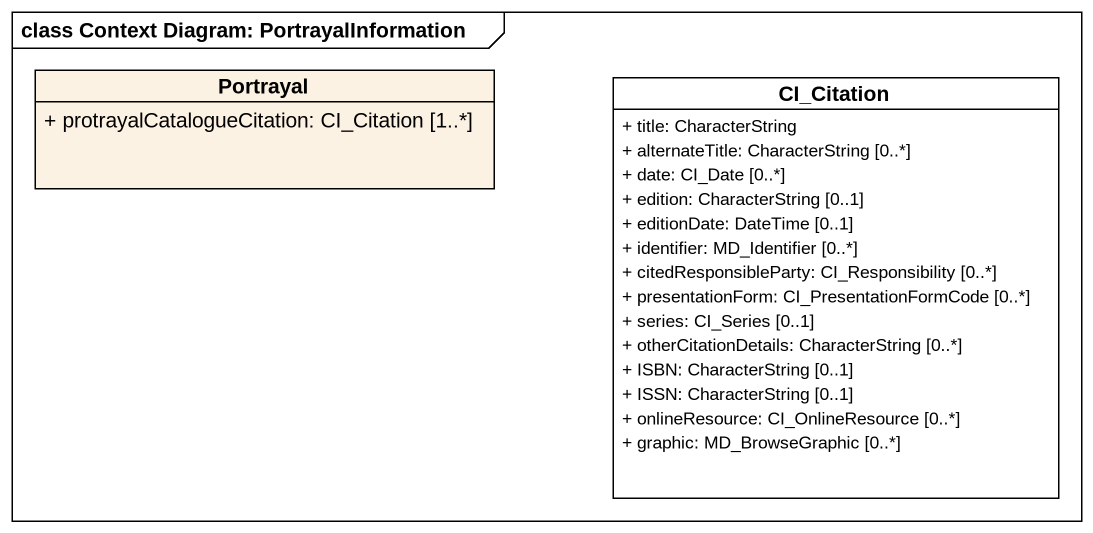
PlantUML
@startuml
mainframe class Context Diagram: PortrayalInformation
hide circle
hide empty members
skinparam classAttributeIconSize 0
class Portrayal {
  + protrayalCatalogueCitation: CI_Citation [1..*]
}
class CI_Citation #FFFFFF {
  + title: CharacterString
  + alternateTitle: CharacterString [0..*]
  + date: CI_Date [0..*]
  + edition: CharacterString [0..1]
  + editionDate: DateTime [0..1]
  + identifier: MD_Identifier [0..*]
  + citedResponsibleParty: CI_Responsibility [0..*]
  + presentationForm: CI_PresentationFormCode [0..*]
  + series: CI_Series [0..1]
  + otherCitationDetails: CharacterString [0..*]
  + ISBN: CharacterString [0..1]
  + ISSN: CharacterString [0..1]
  + onlineResource: CI_OnlineResource [0..*]
  + graphic: MD_BrowseGraphic [0..*]
}
@enduml
